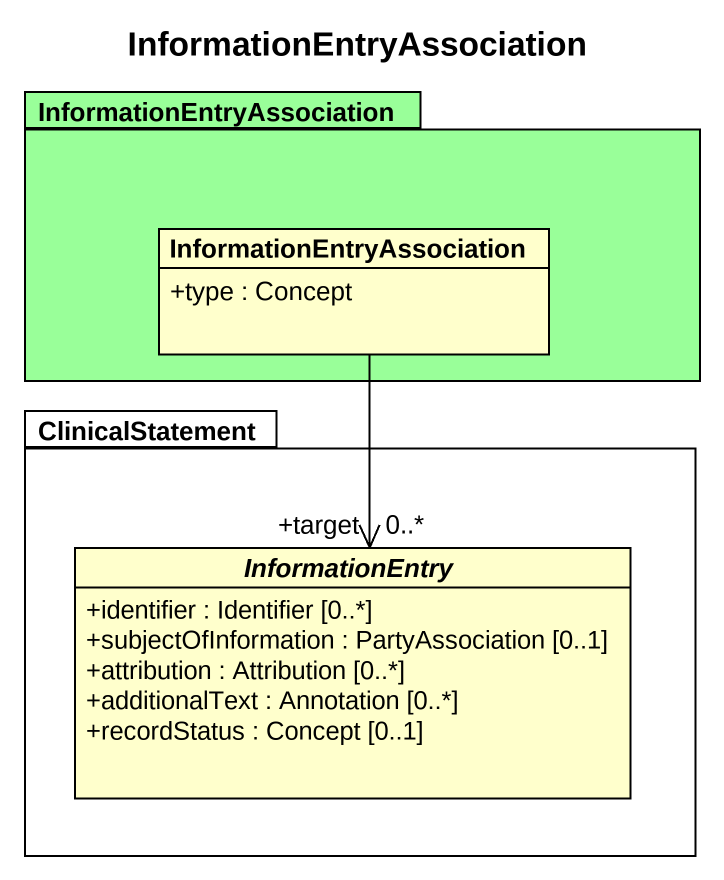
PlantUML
@startuml
title InformationEntryAssociation
hide circle
hide empty members
skinparam classAttributeIconSize 0
package InformationEntryAssociation #99FF99 {
  class "InformationEntryAssociation" as InformationEntryAssociation_2 {
    +type : Concept
  }
}
package ClinicalStatement {
  abstract class InformationEntry {
    +identifier : Identifier [0..*]
    +subjectOfInformation : PartyAssociation [0..1]
    +attribution : Attribution [0..*]
    +additionalText : Annotation [0..*]
    +recordStatus : Concept [0..1]
  }
}
InformationEntry "+target\n0..*" <-up- InformationEntryAssociation_2
@enduml
